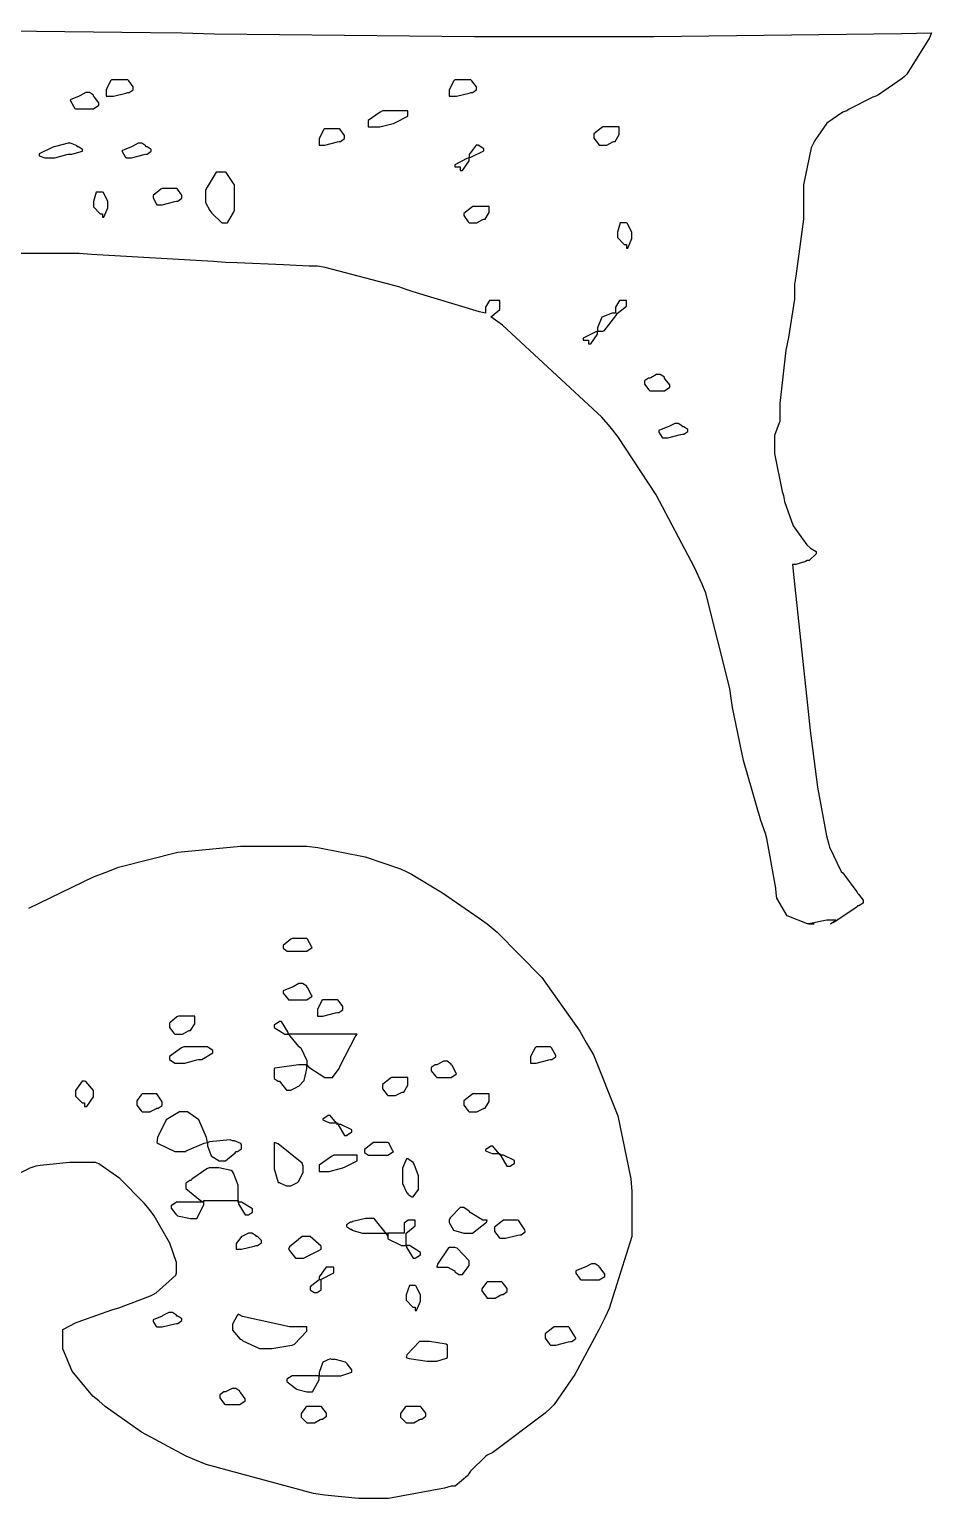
# Model space of a CAD drawing. Extents: x 59 to 294, y 44 to 310.
# Drawn here: x 157.5 to 175.12, y 281.06 to 309.74 of the extents above; entities that cross this region are included whole.
import ezdxf

# ---------------------------------------------------------------- set-up
doc = ezdxf.new("R2010")
doc.units = 0
doc.header["$MEASUREMENT"] = 0

msp = doc.modelspace()

# ---------------------------------------------------------------- linework, layer by layer
at = {"color": 42}
for points in [[(154.843, 309.739), (159.861, 309.678), (160.478, 309.669), (161.113, 309.652), (166.193, 309.598), (167.886, 309.598), (169.694, 309.598), (174.527, 309.66), (175.118, 309.669), (175.074, 309.572), (174.633, 308.865), (174.589, 308.821), (174.545, 308.777), (174.078, 308.461), (174.026, 308.434), (173.972, 308.417), (173.505, 308.179), (173.46, 308.151), (173.381, 308.125), (173.072, 307.91), (172.835, 307.57), (172.791, 307.482), (172.791, 307.482), (172.763, 307.429), (172.615, 306.702), (172.615, 306.458), (172.615, 306.035), (172.464, 304.924), (172.438, 304.764), (172.438, 304.473), (172.322, 303.725), (172.296, 303.601), (172.27, 303.479), (172.156, 302.433), (172.156, 302.084), (172.138, 302.058), (172.049, 301.814), (172.049, 301.731), (172.049, 301.458), (172.198, 300.717), (172.226, 300.637), (172.242, 300.523), (172.411, 300.047), (172.683, 299.677), (172.755, 299.615), (172.861, 299.544), (172.861, 299.5), (172.729, 299.368), (172.685, 299.368), (172.657, 299.35), (172.466, 299.296), (172.402, 299.296), (172.428, 299.041), (172.693, 296.546), (172.721, 296.297), (172.747, 296.051), (172.887, 294.945), (173.064, 293.996), (173.108, 293.828), (173.124, 293.776), (173.354, 293.3), (173.39, 293.265), (173.416, 293.23), (173.655, 292.903), (173.673, 292.876), (173.689, 292.859), (173.779, 292.74), (173.779, 292.699), (173.779, 292.683), (173.699, 292.629), (173.673, 292.629), (173.655, 292.603), (173.214, 292.312), (173.144, 292.276), (173.25, 292.347), (173.073, 292.347), (172.721, 292.276), (172.825, 292.276), (172.693, 292.276), (172.296, 292.432), (172.093, 292.779), (172.085, 292.876), (172.075, 292.974), (171.899, 293.944), (171.873, 294.04), (171.785, 294.297), (171.444, 295.469), (171.23, 296.502), (171.203, 296.686), (171.176, 296.872), (170.708, 298.733), (170.638, 298.909), (170.488, 299.236), (169.738, 300.655), (168.989, 301.793), (168.84, 301.978), (168.68, 302.172), (166.74, 303.964), (166.511, 304.13), (166.537, 304.148), (166.688, 304.268), (166.688, 304.307), (166.688, 304.447), (166.511, 304.447), (166.484, 304.447), (166.405, 304.315), (166.405, 304.271), (166.405, 304.201), (166.289, 304.228), (164.994, 304.615), (164.853, 304.66), (164.711, 304.713), (163.274, 305.091), (163.124, 305.117), (162.959, 305.117), (162.462, 305.14), (161.554, 305.18), (161.326, 305.189), (161.095, 305.206), (158.714, 305.347), (158.467, 305.365), (155.715, 305.365)], [(157.489, 292.585), (158.75, 293.194), (159.033, 293.299), (159.235, 293.387), (160.4, 293.679), (161.623, 293.794), (162.031, 293.794), (162.913, 293.794), (163.134, 293.768), (164.054, 293.587), (164.747, 293.353), (164.853, 293.299), (164.958, 293.247), (165.567, 292.881), (166.281, 292.392), (166.441, 292.276), (166.634, 292.118), (167.503, 291.232), (168.249, 290.186), (168.381, 289.947), (168.513, 289.719), (168.993, 288.528), (169.245, 287.303), (169.263, 287.055), (169.263, 286.702), (169.263, 286.173), (168.822, 284.772), (168.734, 284.585), (168.628, 284.365), (168.151, 283.479), (167.746, 282.893), (167.676, 282.822), (167.569, 282.725), (166.546, 281.959), (166.441, 281.905), (166.413, 281.887), (166.114, 281.597), (166.088, 281.553), (166.061, 281.509), (165.816, 281.304), (165.735, 281.304), (165.603, 281.26), (164.512, 281.058), (164.148, 281.058), (163.927, 281.058), (163.336, 281.12), (163.266, 281.128), (163.045, 281.156), (160.953, 281.721), (160.76, 281.799), (160.557, 281.887), (159.688, 282.355), (158.979, 282.858), (158.856, 282.964), (158.74, 283.061), (158.331, 283.545), (158.151, 283.982), (158.151, 284.127), (158.151, 284.303), (158.151, 284.357), (158.414, 284.499), (158.467, 284.515), (158.52, 284.533), (159.111, 284.745), (159.173, 284.762), (159.243, 284.78), (159.861, 285.018), (159.915, 285.044), (159.975, 285.072), (160.355, 285.423), (160.373, 285.467), (160.373, 285.538), (160.373, 285.665), (160.241, 286.042), (159.933, 286.58), (159.844, 286.702), (159.738, 286.826), (159.261, 287.307), (158.856, 287.594), (158.786, 287.62), (158.503, 287.62), (158.283, 287.62), (157.71, 287.559), (157.621, 287.55), (157.506, 287.506), (156.359, 286.95)]]:
    msp.add_lwpolyline(points, dxfattribs=at)
for points in [[(159.033, 308.434), (159.139, 308.434), (159.139, 308.434), (159.384, 308.496), (159.42, 308.504), (159.446, 308.504), (159.526, 308.558), (159.526, 308.574), (159.526, 308.618), (159.438, 308.734), (159.42, 308.751), (159.103, 308.751), (159.085, 308.734), (158.997, 308.562), (158.997, 308.504), (158.997, 308.434), (159.033, 308.434)], [(165.735, 308.434), (165.842, 308.434), (165.842, 308.434), (166.087, 308.496), (166.122, 308.504), (166.149, 308.504), (166.229, 308.558), (166.229, 308.574), (166.229, 308.618), (166.14, 308.734), (166.122, 308.751), (165.806, 308.751), (165.788, 308.734), (165.699, 308.562), (165.699, 308.504), (165.699, 308.434), (165.735, 308.434)], [(158.397, 308.187), (158.75, 308.187), (158.856, 308.258), (158.856, 308.302), (158.767, 308.417), (158.75, 308.434), (158.75, 308.452), (158.67, 308.504), (158.644, 308.504), (158.6, 308.504), (158.484, 308.443), (158.467, 308.434), (158.291, 308.364), (158.3, 308.346), (158.388, 308.197), (158.397, 308.187)], [(164.148, 307.835), (164.254, 307.835), (164.342, 307.835), (164.579, 307.896), (164.607, 307.905), (164.651, 307.923), (164.888, 308.042), (164.888, 308.081), (164.888, 308.151), (164.394, 308.151), (164.35, 308.125), (164.112, 307.96), (164.112, 307.905), (164.112, 307.835), (164.148, 307.835)], [(163.16, 307.482), (163.266, 307.482), (163.266, 307.482), (163.513, 307.544), (163.548, 307.552), (163.575, 307.552), (163.653, 307.606), (163.653, 307.622), (163.653, 307.666), (163.565, 307.782), (163.548, 307.799), (163.266, 307.799), (163.248, 307.782), (163.16, 307.61), (163.16, 307.552), (163.16, 307.482)], [(168.981, 307.835), (168.698, 307.835), (168.67, 307.817), (168.522, 307.698), (168.522, 307.658), (168.522, 307.614), (168.61, 307.499), (168.628, 307.482), (168.734, 307.482), (168.778, 307.482), (168.892, 307.544), (168.91, 307.552), (168.936, 307.552), (169.017, 307.684), (169.017, 307.728), (169.017, 307.835), (168.981, 307.835)], [(157.798, 307.233), (157.904, 307.233), (157.992, 307.233), (158.229, 307.297), (158.257, 307.305), (158.327, 307.305), (158.538, 307.359), (158.538, 307.376), (158.538, 307.394), (158.459, 307.446), (158.433, 307.446), (158.433, 307.464), (158.301, 307.516), (158.257, 307.516), (158.257, 307.516), (158.008, 307.455), (157.974, 307.446), (157.93, 307.429), (157.692, 307.309), (157.692, 307.269), (157.798, 307.233)], [(159.385, 307.233), (159.492, 307.233), (159.492, 307.233), (159.737, 307.297), (159.772, 307.305), (159.799, 307.305), (159.879, 307.359), (159.879, 307.376), (159.879, 307.394), (159.799, 307.446), (159.772, 307.446), (159.772, 307.464), (159.694, 307.516), (159.668, 307.516), (159.624, 307.516), (159.508, 307.455), (159.492, 307.446), (159.315, 307.376), (159.305, 307.367), (159.367, 307.251), (159.385, 307.233)], [(166.088, 307.233), (166.044, 307.217), (165.806, 307.097), (165.806, 307.057), (165.912, 307.057), (165.912, 306.987), (165.956, 306.987), (166.088, 307.173), (166.088, 307.233), (166.132, 307.251), (166.371, 307.371), (166.371, 307.41), (166.265, 307.482), (166.22, 307.482), (166.088, 307.296), (166.088, 307.233)], [(161.326, 305.965), (161.37, 305.965), (161.484, 306.167), (161.502, 306.211), (161.502, 306.704), (161.484, 306.732), (161.342, 306.944), (161.326, 306.953), (161.219, 306.953), (161.148, 306.953), (160.971, 306.662), (160.937, 306.6), (160.937, 306.423), (160.937, 306.361), (161.025, 306.203), (161.043, 306.175), (161.06, 306.149), (161.258, 305.965), (161.326, 305.965)], [(159.985, 306.317), (160.091, 306.317), (160.091, 306.317), (160.338, 306.379), (160.373, 306.388), (160.4, 306.388), (160.478, 306.441), (160.478, 306.458), (160.478, 306.502), (160.39, 306.618), (160.373, 306.634), (160.091, 306.634), (160.063, 306.618), (159.915, 306.498), (159.915, 306.458), (159.915, 306.458), (159.975, 306.335), (159.985, 306.317)], [(158.75, 306.317), (158.75, 306.273), (158.882, 306.141), (158.926, 306.141), (158.926, 306.071), (158.952, 306.071), (159.033, 306.257), (159.033, 306.317), (159.033, 306.379), (158.943, 306.556), (158.926, 306.564), (158.82, 306.564), (158.802, 306.564), (158.75, 306.379), (158.75, 306.317)], [(166.088, 305.965), (166.194, 305.965), (166.238, 305.965), (166.353, 306.027), (166.371, 306.035), (166.397, 306.035), (166.475, 306.167), (166.475, 306.211), (166.475, 306.281), (166.158, 306.281), (166.131, 306.265), (165.982, 306.145), (165.982, 306.105), (165.982, 306.105), (166.07, 305.983), (166.088, 305.965)], [(168.981, 305.718), (168.981, 305.674), (169.113, 305.542), (169.157, 305.542), (169.157, 305.47), (169.183, 305.47), (169.263, 305.656), (169.263, 305.718), (169.263, 305.78), (169.174, 305.956), (169.157, 305.965), (169.051, 305.965), (169.033, 305.965), (168.981, 305.78), (168.981, 305.718)], [(168.981, 304.201), (169.007, 304.219), (169.157, 304.338), (169.157, 304.377), (169.157, 304.447), (169.051, 304.447), (169.023, 304.447), (168.945, 304.315), (168.945, 304.271), (168.945, 304.201), (168.877, 304.201), (168.675, 304.118), (168.592, 303.915), (168.592, 303.848), (168.548, 303.831), (168.311, 303.711), (168.311, 303.671), (168.415, 303.671), (168.415, 303.601), (168.46, 303.601), (168.592, 303.787), (168.592, 303.848), (168.698, 303.848), (168.724, 303.857), (168.953, 304.148), (168.981, 304.201)], [(169.616, 302.683), (169.898, 302.683), (170.003, 302.754), (170.003, 302.798), (169.915, 302.913), (169.898, 302.93), (169.898, 302.948), (169.818, 303), (169.792, 303), (169.748, 303), (169.632, 302.94), (169.616, 302.93), (169.588, 302.93), (169.51, 302.878), (169.51, 302.86), (169.51, 302.816), (169.598, 302.701), (169.616, 302.683)], [(169.863, 301.765), (169.969, 301.765), (169.969, 301.765), (170.215, 301.829), (170.251, 301.837), (170.277, 301.837), (170.356, 301.891), (170.356, 301.908), (170.356, 301.926), (170.277, 301.978), (170.251, 301.978), (170.251, 301.996), (170.171, 302.048), (170.145, 302.048), (170.101, 302.048), (169.985, 301.987), (169.969, 301.978), (169.792, 301.908), (169.792, 301.873), (169.853, 301.775), (169.863, 301.765)], [(162.913, 291.994), (162.631, 291.994), (162.603, 291.977), (162.454, 291.858), (162.454, 291.817), (162.454, 291.801), (162.533, 291.747), (162.56, 291.747), (162.913, 291.747), (163.019, 291.817), (163.009, 291.835), (162.93, 291.977), (162.913, 291.994)], [(162.913, 291.042), (162.913, 291.06), (162.833, 291.112), (162.807, 291.112), (162.763, 291.112), (162.647, 291.051), (162.631, 291.042), (162.454, 290.971), (162.454, 290.927), (162.542, 290.813), (162.56, 290.795), (162.913, 290.795), (163.019, 290.865), (163.009, 290.883), (162.93, 291.034), (162.913, 291.042)], [(163.513, 290.795), (163.23, 290.795), (163.212, 290.779), (163.124, 290.606), (163.124, 290.548), (163.124, 290.477), (163.23, 290.477), (163.23, 290.477), (163.477, 290.54), (163.513, 290.548), (163.539, 290.548), (163.619, 290.602), (163.619, 290.619), (163.619, 290.663), (163.529, 290.787), (163.513, 290.795)], [(160.69, 290.477), (160.408, 290.477), (160.38, 290.46), (160.231, 290.34), (160.231, 290.3), (160.231, 290.256), (160.32, 290.142), (160.338, 290.124), (160.444, 290.124), (160.488, 290.124), (160.602, 290.187), (160.62, 290.196), (160.646, 290.196), (160.726, 290.328), (160.726, 290.372), (160.726, 290.477), (160.69, 290.477)], [(162.913, 289.524), (162.753, 289.524), (162.294, 289.464), (162.278, 289.454), (162.278, 289.278), (162.278, 289.261), (162.356, 289.208), (162.384, 289.208), (162.401, 289.181), (162.52, 289.031), (162.56, 289.031), (162.604, 289.031), (162.719, 289.093), (162.737, 289.101), (162.763, 289.111), (162.863, 289.221), (162.913, 289.449), (162.913, 289.524), (162.957, 289.48), (163.267, 289.278), (163.372, 289.278), (163.416, 289.278), (163.53, 289.428), (163.548, 289.454), (163.565, 289.508), (163.857, 290.072), (163.901, 290.124), (162.56, 290.124), (162.542, 290.168), (162.422, 290.372), (162.384, 290.372), (162.278, 290.3), (162.278, 290.256), (162.489, 290.124), (162.56, 290.124), (162.577, 290.098), (162.753, 289.887), (162.771, 289.877), (162.797, 289.861), (162.913, 289.609), (162.913, 289.524)], [(160.973, 289.877), (160.514, 289.877), (160.47, 289.861), (160.231, 289.688), (160.231, 289.631), (160.338, 289.56), (160.444, 289.56), (160.532, 289.56), (160.769, 289.622), (160.796, 289.631), (160.867, 289.631), (161.079, 289.763), (161.079, 289.807), (160.973, 289.877)], [(167.676, 289.877), (167.393, 289.877), (167.375, 289.861), (167.287, 289.688), (167.287, 289.631), (167.287, 289.56), (167.393, 289.56), (167.393, 289.56), (167.64, 289.622), (167.676, 289.631), (167.702, 289.631), (167.782, 289.684), (167.782, 289.701), (167.772, 289.719), (167.692, 289.861), (167.676, 289.877)], [(165.735, 289.524), (165.735, 289.542), (165.655, 289.595), (165.629, 289.595), (165.585, 289.595), (165.469, 289.534), (165.453, 289.524), (165.425, 289.524), (165.347, 289.472), (165.347, 289.454), (165.347, 289.41), (165.435, 289.296), (165.453, 289.278), (165.735, 289.278), (165.842, 289.348), (165.832, 289.366), (165.752, 289.516), (165.735, 289.524)], [(158.75, 288.961), (158.75, 289.023), (158.6, 289.199), (158.574, 289.208), (158.53, 289.208), (158.397, 289.023), (158.397, 288.961), (158.397, 288.917), (158.53, 288.785), (158.574, 288.785), (158.574, 288.713), (158.618, 288.713), (158.75, 288.899), (158.75, 288.961)], [(164.853, 289.278), (164.571, 289.278), (164.543, 289.261), (164.394, 289.141), (164.394, 289.101), (164.394, 289.057), (164.483, 288.943), (164.501, 288.925), (164.607, 288.925), (164.651, 288.925), (164.765, 288.987), (164.783, 288.995), (164.809, 288.995), (164.888, 289.127), (164.888, 289.172), (164.888, 289.278), (164.853, 289.278)], [(159.985, 288.961), (159.702, 288.961), (159.684, 288.943), (159.596, 288.824), (159.596, 288.785), (159.596, 288.74), (159.684, 288.626), (159.702, 288.608), (159.808, 288.608), (159.852, 288.608), (159.967, 288.67), (159.985, 288.678), (160.011, 288.678), (160.091, 288.732), (160.091, 288.749), (160.091, 288.802), (160.001, 288.943), (159.985, 288.961)], [(166.441, 288.961), (166.158, 288.961), (166.131, 288.943), (165.982, 288.824), (165.982, 288.785), (165.982, 288.74), (166.07, 288.626), (166.088, 288.608), (166.194, 288.608), (166.238, 288.608), (166.353, 288.67), (166.371, 288.678), (166.397, 288.678), (166.475, 288.811), (166.475, 288.855), (166.475, 288.961), (166.441, 288.961)], [(160.973, 288.007), (160.955, 288.105), (160.809, 288.454), (160.587, 288.608), (160.514, 288.608), (160.427, 288.608), (160.169, 288.454), (160.001, 288.105), (159.985, 288.007), (160.029, 287.981), (160.339, 287.831), (160.444, 287.831), (160.55, 287.831), (160.558, 287.849), (160.911, 287.999), (160.973, 288.007), (160.973, 287.944), (161.047, 287.752), (161.203, 287.654), (161.255, 287.654), (161.326, 287.654), (161.519, 287.805), (161.536, 287.831), (161.563, 287.831), (161.642, 287.885), (161.642, 287.903), (161.642, 287.973), (161.624, 287.991), (161.505, 288.043), (161.466, 288.043), (161.422, 288.061), (161.017, 288.025), (160.973, 288.007)], [(163.513, 288.36), (163.495, 288.388), (163.375, 288.536), (163.336, 288.536), (163.23, 288.466), (163.23, 288.449), (163.362, 288.396), (163.406, 288.396), (163.513, 288.396), (163.529, 288.352), (163.649, 288.149), (163.689, 288.149), (163.795, 288.219), (163.795, 288.255), (163.583, 288.36), (163.513, 288.36)], [(162.278, 288.007), (162.278, 287.584), (162.278, 287.496), (162.356, 287.231), (162.384, 287.231), (162.401, 287.215), (162.52, 287.161), (162.56, 287.161), (162.604, 287.161), (162.719, 287.223), (162.737, 287.231), (162.753, 287.249), (162.843, 287.421), (162.843, 287.478), (162.843, 287.55), (162.825, 287.604), (162.356, 287.981), (162.278, 288.007)], [(164.501, 288.007), (164.218, 288.007), (164.191, 287.991), (164.042, 287.871), (164.042, 287.831), (164.042, 287.814), (164.12, 287.76), (164.148, 287.76), (164.501, 287.76), (164.607, 287.831), (164.597, 287.849), (164.517, 287.999), (164.501, 288.007)], [(163.16, 287.444), (163.266, 287.444), (163.354, 287.444), (163.591, 287.506), (163.619, 287.514), (163.663, 287.532), (163.901, 287.652), (163.901, 287.69), (163.901, 287.76), (163.442, 287.76), (163.398, 287.734), (163.16, 287.569), (163.16, 287.514), (163.16, 287.444)], [(165.1, 287.091), (165.1, 287.267), (165.1, 287.356), (165.01, 287.586), (164.994, 287.62), (164.888, 287.69), (164.862, 287.69), (164.783, 287.506), (164.783, 287.444), (164.783, 287.267), (164.783, 287.207), (164.87, 287.03), (164.888, 287.021), (164.888, 287.003), (164.966, 286.949), (164.994, 286.949), (165.1, 287.091)], [(166.688, 287.76), (166.67, 287.788), (166.55, 287.937), (166.511, 287.937), (166.405, 287.867), (166.405, 287.85), (166.537, 287.796), (166.581, 287.796), (166.688, 287.796), (166.704, 287.752), (166.824, 287.55), (166.864, 287.55), (166.89, 287.55), (166.97, 287.604), (166.97, 287.62), (166.97, 287.656), (166.758, 287.76), (166.688, 287.76)], [(161.572, 286.844), (161.589, 286.8), (161.709, 286.596), (161.749, 286.596), (161.775, 286.596), (161.855, 286.65), (161.855, 286.668), (161.855, 286.712), (161.642, 286.844), (161.572, 286.844), (161.572, 287.091), (161.572, 287.179), (161.483, 287.409), (161.466, 287.444), (161.439, 287.462), (161.195, 287.514), (161.113, 287.514), (161.007, 287.514), (160.963, 287.497), (160.672, 287.295), (160.654, 287.267), (160.628, 287.267), (160.55, 287.215), (160.55, 287.197), (160.55, 287.109), (160.841, 286.88), (160.903, 286.844), (160.373, 286.844), (160.267, 286.772), (160.267, 286.728), (160.355, 286.614), (160.373, 286.596), (160.39, 286.58), (160.642, 286.526), (160.726, 286.526), (160.77, 286.526), (160.903, 286.79), (160.903, 286.879), (161.572, 286.879), (161.572, 286.844)], [(164.501, 286.173), (164.473, 286.227), (164.229, 286.526), (164.148, 286.526), (164.06, 286.526), (163.812, 286.465), (163.795, 286.456), (163.768, 286.456), (163.689, 286.403), (163.689, 286.385), (163.689, 286.369), (163.768, 286.315), (163.795, 286.315), (163.795, 286.297), (164.006, 286.243), (164.078, 286.243), (164.501, 286.243), (164.501, 286.173), (164.501, 286.129), (164.765, 285.997), (164.853, 285.997), (164.87, 285.952), (164.99, 285.75), (165.03, 285.75), (165.136, 285.82), (165.136, 285.864), (164.924, 285.997), (164.853, 285.997), (164.853, 286.243), (164.88, 286.261), (165.03, 286.381), (165.03, 286.42), (165.03, 286.492), (164.924, 286.492), (164.896, 286.492), (164.817, 286.438), (164.817, 286.42), (164.817, 286.243), (164.501, 286.243), (164.501, 286.173)], [(166.441, 286.492), (166.353, 286.492), (166.105, 286.641), (166.088, 286.668), (165.982, 286.738), (165.91, 286.738), (165.716, 286.536), (165.699, 286.492), (165.699, 286.445), (165.782, 286.301), (165.985, 286.243), (166.052, 286.243), (166.149, 286.243), (166.423, 286.457), (166.441, 286.492)], [(161.925, 286.173), (161.925, 286.191), (161.845, 286.243), (161.819, 286.243), (161.775, 286.243), (161.659, 286.183), (161.642, 286.173), (161.624, 286.156), (161.536, 286.037), (161.536, 285.997), (161.536, 285.926), (161.642, 285.926), (161.642, 285.926), (161.889, 285.988), (161.925, 285.997), (161.951, 285.997), (162.031, 286.051), (162.031, 286.067), (162.031, 286.095), (161.951, 286.173), (161.925, 286.173)], [(167.04, 286.492), (166.758, 286.492), (166.73, 286.474), (166.581, 286.355), (166.581, 286.315), (166.581, 286.271), (166.67, 286.156), (166.688, 286.139), (166.794, 286.139), (166.794, 286.139), (167.04, 286.2), (167.076, 286.209), (167.102, 286.209), (167.181, 286.263), (167.181, 286.279), (167.171, 286.307), (167.057, 286.483), (167.04, 286.492)], [(162.56, 285.926), (162.577, 285.9), (162.697, 285.75), (162.737, 285.75), (162.851, 285.75), (163.152, 285.9), (163.196, 285.926), (163.196, 285.988), (162.983, 286.173), (162.913, 286.173), (162.825, 286.173), (162.577, 285.97), (162.56, 285.926)], [(165.453, 285.574), (165.629, 285.574), (165.673, 285.574), (165.788, 285.513), (165.806, 285.503), (165.806, 285.487), (165.884, 285.433), (165.912, 285.433), (165.956, 285.433), (166.07, 285.583), (166.088, 285.61), (166.088, 285.698), (165.85, 285.944), (165.806, 285.962), (165.699, 285.962), (165.681, 285.954), (165.469, 285.636), (165.453, 285.574)], [(163.16, 285.327), (163.204, 285.345), (163.442, 285.465), (163.442, 285.503), (163.442, 285.574), (163.336, 285.574), (163.292, 285.574), (163.16, 285.389), (163.16, 285.327), (163.132, 285.31), (162.983, 285.19), (162.983, 285.151), (162.983, 285.134), (163.062, 285.08), (163.09, 285.08), (163.116, 285.08), (163.196, 285.134), (163.196, 285.151), (163.196, 285.327), (163.16, 285.327)], [(168.628, 285.574), (168.628, 285.592), (168.548, 285.644), (168.522, 285.644), (168.477, 285.644), (168.362, 285.583), (168.345, 285.574), (168.169, 285.503), (168.169, 285.459), (168.257, 285.345), (168.275, 285.327), (168.628, 285.327), (168.734, 285.397), (168.734, 285.441), (168.644, 285.565), (168.628, 285.574)], [(164.853, 284.974), (164.853, 284.93), (164.986, 284.798), (165.03, 284.798), (165.03, 284.728), (165.056, 284.728), (165.136, 284.914), (165.136, 284.974), (165.136, 285.036), (165.046, 285.213), (165.03, 285.221), (164.924, 285.221), (164.924, 285.221), (164.853, 285.036), (164.853, 284.974)], [(166.441, 284.974), (166.547, 284.974), (166.591, 284.974), (166.705, 285.036), (166.723, 285.044), (166.75, 285.044), (166.828, 285.098), (166.828, 285.115), (166.828, 285.159), (166.74, 285.274), (166.723, 285.291), (166.441, 285.291), (166.423, 285.274), (166.335, 285.155), (166.335, 285.115), (166.335, 285.115), (166.423, 284.992), (166.441, 284.974)], [(159.985, 284.409), (160.091, 284.409), (160.091, 284.409), (160.338, 284.471), (160.373, 284.479), (160.4, 284.479), (160.478, 284.533), (160.478, 284.551), (160.478, 284.569), (160.4, 284.621), (160.373, 284.621), (160.373, 284.639), (160.293, 284.692), (160.267, 284.692), (160.223, 284.692), (160.107, 284.631), (160.091, 284.621), (159.915, 284.551), (159.915, 284.517), (159.975, 284.419), (159.985, 284.409)], [(161.572, 284.656), (161.554, 284.63), (161.466, 284.464), (161.466, 284.409), (161.466, 284.348), (161.615, 284.172), (161.642, 284.163), (161.669, 284.136), (161.992, 283.986), (162.101, 283.986), (162.234, 283.986), (162.586, 284.048), (162.631, 284.056), (162.675, 284.074), (162.913, 284.327), (162.913, 284.409), (162.577, 284.409), (161.66, 284.612), (161.572, 284.656)], [(168.028, 284.409), (167.746, 284.409), (167.718, 284.393), (167.569, 284.273), (167.569, 284.233), (167.569, 284.189), (167.658, 284.074), (167.676, 284.056), (167.782, 284.056), (167.782, 284.056), (168.027, 284.118), (168.063, 284.127), (168.089, 284.127), (168.169, 284.181), (168.169, 284.198), (168.151, 284.225), (168.045, 284.393), (168.028, 284.409)], [(164.853, 283.81), (164.914, 283.793), (165.265, 283.74), (165.383, 283.74), (165.453, 283.74), (165.647, 283.802), (165.665, 283.81), (165.665, 284.056), (165.637, 284.074), (165.313, 284.127), (165.206, 284.127), (165.118, 284.127), (164.87, 283.863), (164.853, 283.81)], [(163.16, 283.457), (163.513, 283.457), (163.583, 283.457), (163.777, 283.519), (163.795, 283.527), (163.795, 283.571), (163.705, 283.687), (163.689, 283.704), (163.671, 283.722), (163.473, 283.774), (163.406, 283.774), (163.371, 283.784), (163.23, 283.722), (163.16, 283.523), (163.16, 283.457), (162.631, 283.457), (162.524, 283.387), (162.524, 283.343), (162.673, 283.228), (162.701, 283.21), (162.717, 283.194), (162.916, 283.14), (162.983, 283.14), (163.027, 283.14), (163.16, 283.378), (163.16, 283.457)], [(161.326, 282.892), (161.608, 282.892), (161.713, 282.964), (161.713, 283.008), (161.624, 283.122), (161.608, 283.14), (161.608, 283.158), (161.528, 283.21), (161.502, 283.21), (161.458, 283.21), (161.342, 283.15), (161.326, 283.14), (161.298, 283.14), (161.219, 283.086), (161.219, 283.068), (161.219, 283.024), (161.308, 282.902), (161.326, 282.892)], [(162.913, 282.539), (163.019, 282.539), (163.063, 282.539), (163.178, 282.603), (163.196, 282.611), (163.222, 282.611), (163.3, 282.665), (163.3, 282.681), (163.3, 282.725), (163.212, 282.841), (163.196, 282.858), (162.913, 282.858), (162.895, 282.841), (162.807, 282.721), (162.807, 282.681), (162.807, 282.647), (162.895, 282.557), (162.913, 282.539)], [(164.853, 282.539), (164.96, 282.539), (165.004, 282.539), (165.118, 282.603), (165.136, 282.611), (165.162, 282.611), (165.24, 282.665), (165.24, 282.681), (165.24, 282.725), (165.152, 282.841), (165.136, 282.858), (164.853, 282.858), (164.835, 282.841), (164.747, 282.721), (164.747, 282.681), (164.747, 282.647), (164.835, 282.557), (164.853, 282.539)]]:
    msp.add_lwpolyline(points, close=True, dxfattribs=at)

doc.saveas('drawing.dxf')
